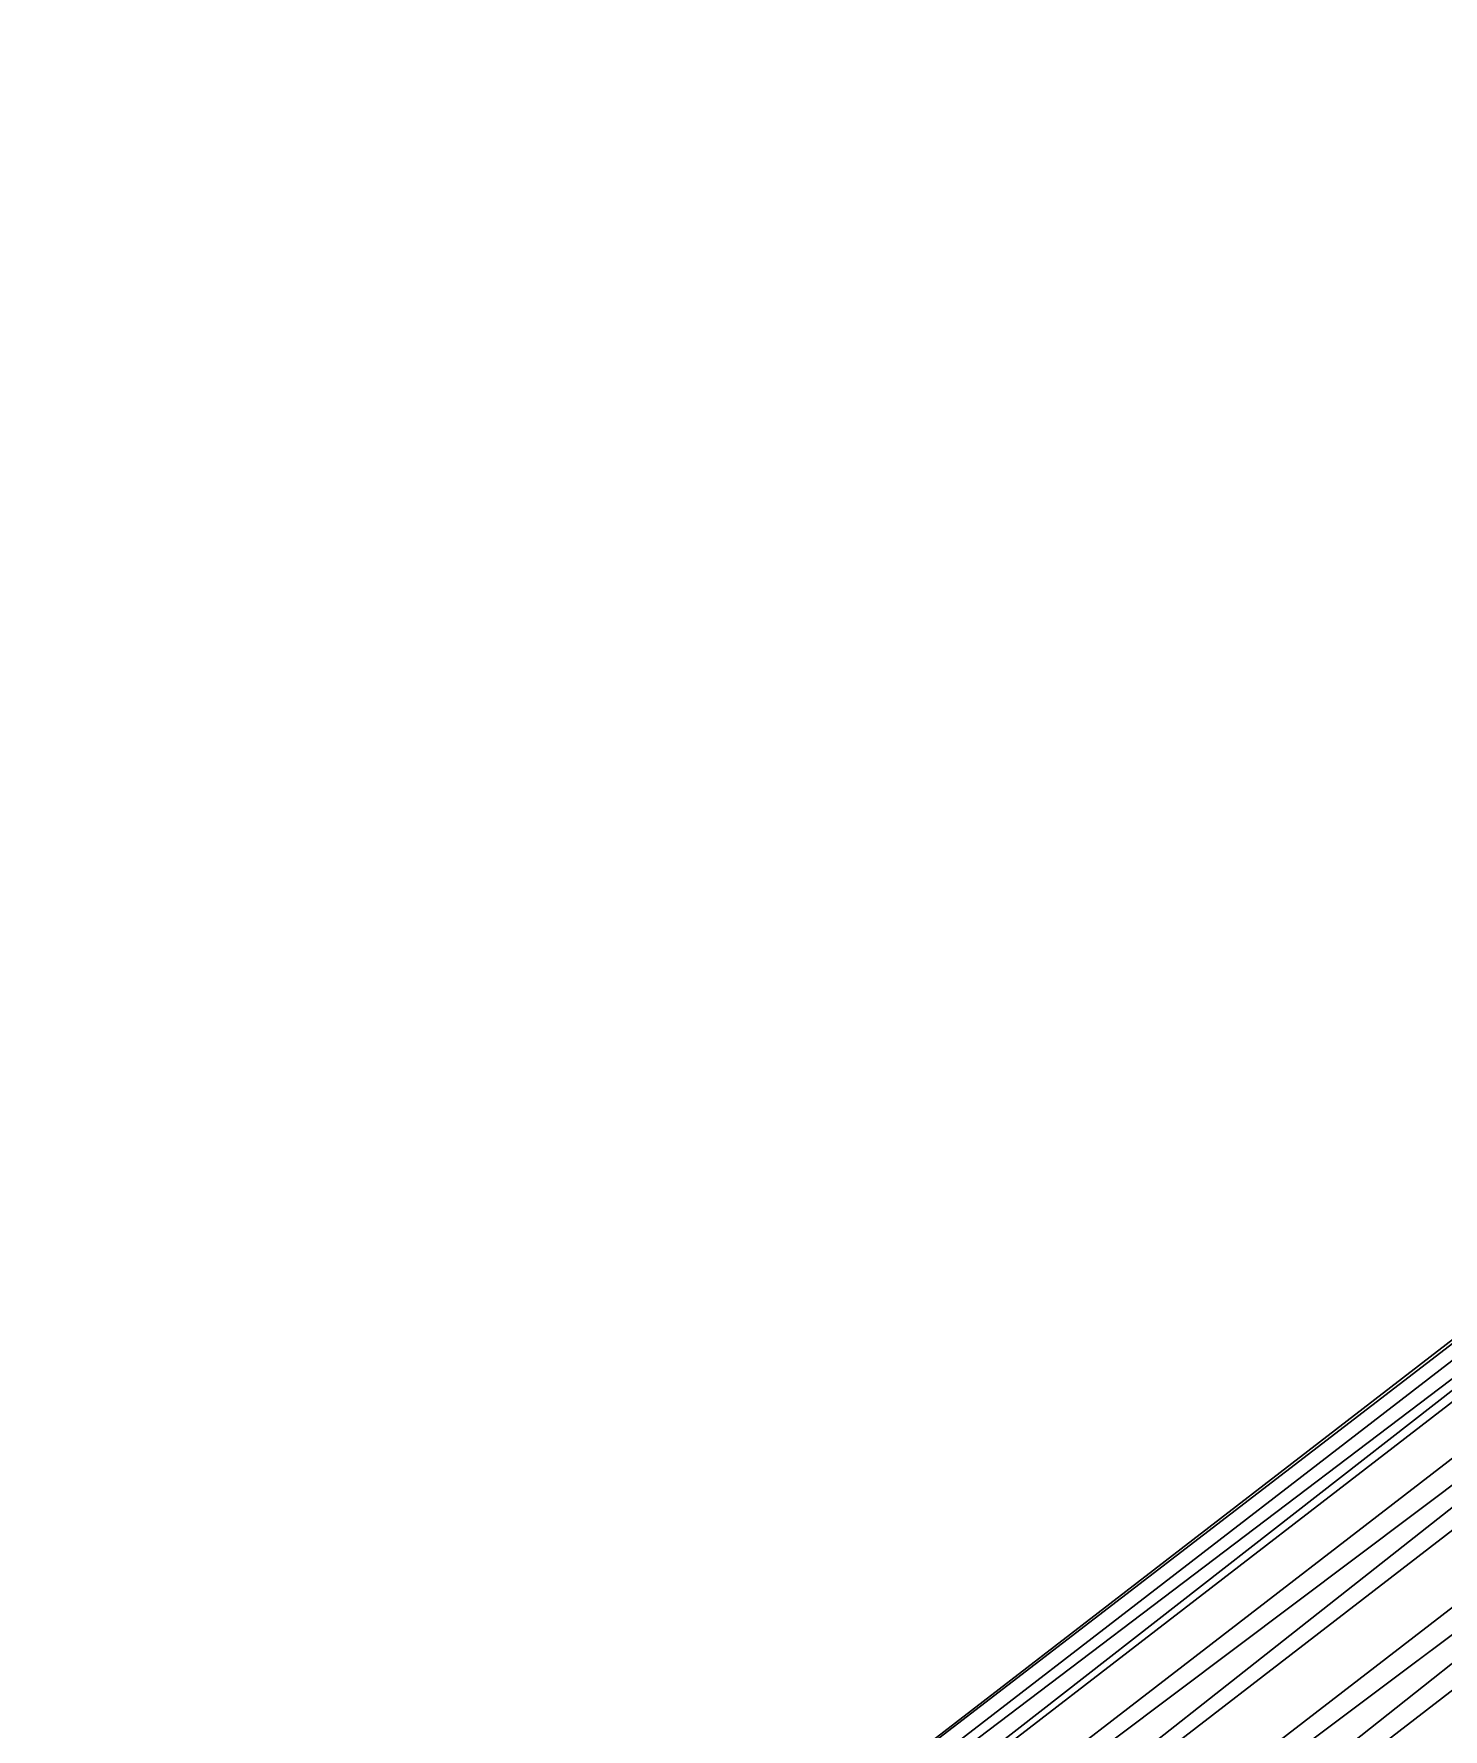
# Model space of a CAD drawing. Extents: x 9.9 to 37.2, y 3.8 to 15.1.
# Drawn here: x 14.2574 to 14.3145, y 7.3661 to 7.4347 of the extents above; entities that cross this region are included whole.
import ezdxf

# ---------------------------------------------------------------- set-up
doc = ezdxf.new("R2010")
doc.units = 0
doc.header["$LTSCALE"] = 0.5
doc.layers.add('Capa0', color=7, linetype='CONTINUOUS')

msp = doc.modelspace()

# ---------------------------------------------------------------- meshes
at = {"layer": 'Capa0', "color": 94, "linetype": 'CONTINUOUS'}
mesh = msp.add_polyface(dxfattribs=at)
corners = [(14.571192, 7.559329, 0.007919), (14.568274, 7.563112, 0.009911), (14.565139, 7.567177, 0.009248), (14.562627, 7.570435, 0.006107), (14.56141, 7.572013, 0.00133), (14.561815, 7.571488, -0.003804), (14.563733, 7.569001, -0.007919), (14.56665, 7.565218, -0.009911), (14.569786, 7.561152, -0.009248), (14.572298, 7.557894, -0.006107), (14.573515, 7.556316, -0.00133), (14.57311, 7.556841, 0.003804), (14.267217, 7.324893, 0.007919), (14.2643, 7.328677, 0.009911), (14.261165, 7.332742, 0.009248), (14.258652, 7.336, 0.006107), (14.257435, 7.337578, 0.00133), (14.25784, 7.337053, -0.003804), (14.259758, 7.334565, -0.007919), (14.262676, 7.330782, -0.009911), (14.265811, 7.326717, -0.009248), (14.268324, 7.323459, -0.006107), (14.269541, 7.321881, -0.00133), (14.269136, 7.322406, 0.003804), (14.567462, 7.564165), (14.263488, 7.329729)]
mesh.append_faces([[corners[k] for k in face] for face in [(0, 1, 12), (1, 13, 12), (1, 2, 13), (2, 14, 13), (2, 3, 14), (3, 15, 14), (3, 4, 15), (4, 16, 15), (4, 5, 16), (5, 17, 16), (5, 6, 17), (6, 18, 17), (6, 7, 18), (7, 19, 18), (7, 8, 19), (8, 20, 19), (8, 9, 20), (9, 21, 20), (9, 10, 21), (10, 22, 21), (10, 11, 22), (11, 23, 22), (11, 0, 23), (0, 12, 23), (24, 1, 0), (24, 2, 1), (24, 3, 2), (24, 4, 3), (24, 5, 4), (24, 6, 5), (24, 7, 6), (24, 8, 7), (24, 9, 8), (24, 10, 9), (24, 11, 10), (24, 0, 11), (25, 12, 13), (25, 13, 14), (25, 14, 15), (25, 15, 16), (25, 16, 17), (25, 17, 18), (25, 18, 19), (25, 19, 20), (25, 20, 21), (25, 21, 22), (25, 22, 23), (25, 23, 12)]], dxfattribs={"color": 94})

doc.saveas('drawing.dxf')
